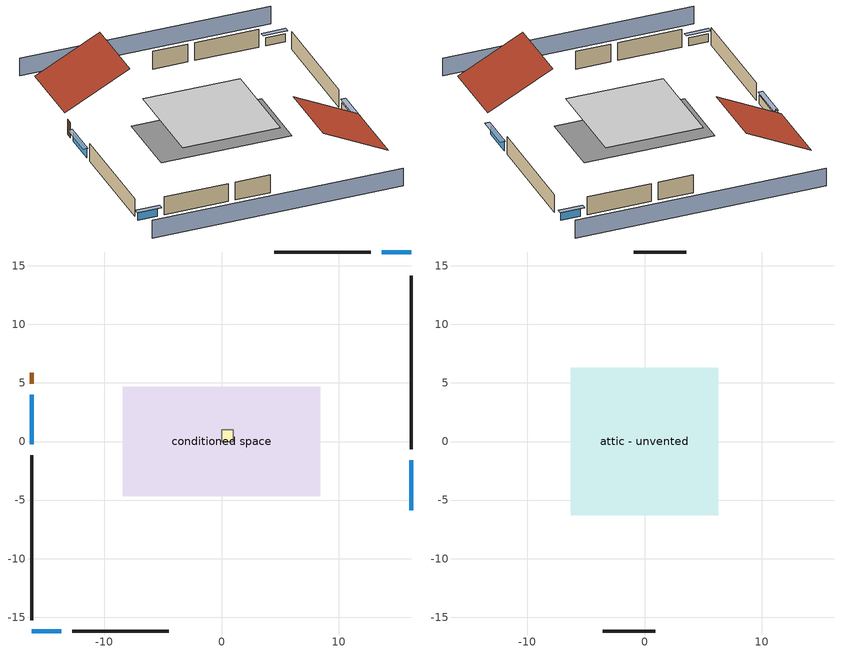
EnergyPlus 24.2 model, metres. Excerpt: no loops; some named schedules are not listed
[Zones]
conditioned space
 floor foundation (Slab1 construction): -8.43,-4.68 -8.43,4.68 8.43,4.68 8.43,-4.68 z0
 wall outside (AdiabaticWallConstruction 1): -16.17,5.85 -16.17,4.94 z0:2.03
 wall outside (AdiabaticWallConstruction): 16.17,-5.85 16.17,-1.59 / -16.17,4.01 -16.17,-0.25 z0:1.16; -16.17,-16.17 -13.67,-16.17 / 16.17,16.17 13.67,16.17 z0:1.1
 wall outside (Wall1 construction): 16.17,-0.67 16.17,14.16 z0:2.44
 wall outside (Wall2 construction): -12.75,-16.17 -4.51,-16.17 z0:2.44
 wall outside (Wall3 construction): -16.17,-1.18 -16.17,-15.24 z0:2.44
 wall outside (Wall4 construction): 12.75,16.17 4.51,16.17 z0:2.44
 window (WindowConstruction): 16.17,-5.85 16.17,-1.59 z0:1.16
 window (WindowConstruction 1): -16.17,-16.17 -13.68,-16.17 z0:1.1
 window (WindowConstruction 2): -16.17,4.01 -16.17,-0.25 z0:1.16
 window (WindowConstruction 3): 16.17,16.17 13.68,16.17 z0:1.1
 door (Door): -16.17,5.85 -16.17,4.94 z0:2.03
furnace airloop ret air zone
 floor adiabatic (AdiabaticConst): 0,0 0,1 1,1 1,0 z0
 wall adiabatic (AdiabaticConst): 0,1 0,0 1,0 1,1 0,1 z0:1
 ceiling adiabatic (AdiabaticConst): 1,0 1,1 0,1 0,0 z1
attic - unvented
 floor to conditioned space (Floor1 construction Reversed): -6.28,-6.28 -6.28,6.28 6.28,6.28 6.28,-6.28 z2.44
 wall outside (Wall5 construction): -3.58,-16.17 0.91,-16.17 z0:2.44
 wall outside (Wall6 construction): 3.58,16.17 -0.91,16.17 z0:2.44
 roof outside (Roof1 construction): 16.17,-6.78,2.44 7.77,-6.78,6.64 7.77,-16.17,6.64 16.17,-16.17,2.44
 roof outside (Roof2 construction): -16.17,6.78,2.44 -7.77,6.78,6.64 -7.77,16.17,6.64 -16.17,16.17,2.44
shading: 16.17,20.75 -16.17,20.75 / -16.17,-20.75 16.17,-20.75 z0:2.44; 16.17,-1.29 16.17,-6.16 16.78,-6.16 16.78,-1.29 z1.46; -13.37,-16.17 -16.48,-16.17 -16.48,-16.78 -13.37,-16.78 z1.4; -16.17,-0.55 -16.17,4.32 -16.78,4.32 -16.78,-0.55 z1.46; 13.37,16.17 16.48,16.17 16.48,16.78 13.37,16.78 z1.4
[Building]
Building 1: Terrain=Suburbs
[Site:Location]
Portland Intl Arpt_OR: Latitude {deg}=45.59; Longitude {deg}=-122.6; Time Zone {hr}=-8; Elevation {m}=33; Keep Site Location Information=Yes
[Site:GroundTemperature:Shallow]
10.2558, 8.96328, 8.85977, 9.47314, 11.9355, 14.3863, 16.5111, 17.8571, 17.9714, 16.8767, 14.8061, 12.4304
[Site:WaterMainsTemperature]
Calculation Method=Schedule; Temperature Schedule=mains temperature schedule
[Material] Roughness=Rough; Thermal Absorptance=0.9
Name | Thickness {m} | Conductivity {W/m-K} | Density {kg/m3} | Specific Heat {J/kg-K} | Solar Absorptance | Visible Absorptance
asphalt or fiberglass shingles | 0.00635 | 0.162714 | 1121.4 | 1465.45 | 0.85 | 0.85
ceiling loosefill ins | 0.254 | 0.0480833 | 16.02 | 1046.75 | 0.7 | 0.7
ceiling stud and cavity | 0.1397 | 0.104117 | 65.682 | 1177.47 | 0.7 | 0.7
concrete 4.0 in. | 0.1016 | 1.803125 | 2242.8 | 837.4 | 0.7 | 0.7
door material | 0.04445 | 0.0612267 | 512.64 | 1214.23 | 0.7 | 0.7
floor covering | 0.0127 | 0.0450781 | 54.468 | 1339.84 | 0.9 | 0.9
furniture material conditioned space 1 | 0.1524 | 0.115458 | 640.8 | 1214.23 | 0.6 | 0.6
gypsum board | 0.0127 | 0.160291 | 801 | 837.4 | 0.6 | 0.6
osb sheathing 0.5 in. | 0.0127 | 0.115458 | 512.64 | 1214.23 | 0.6 | 0.6
osb sheathing 0.5 in. 1 | 0.0127 | 0.115458 | 512.64 | 1214.23 | 0.7 | 0.7
roof rigid ins | 0.00281632 | 0.029427 | 32.04 | 1214.23 | 0.7 | 0.7
wall rigid ins | 0.512978 | 0.029427 | 32.04 | 1214.23 | 0.7 | 0.7
wall stud and cavity | 0.1397 | 0.550994 | 139.0536 | 1170.24 | 0.7 | 0.7
wall stud and cavity 1 | 0.1397 | 0.727959 | 139.0536 | 1170.24 | 0.6 | 0.6
wall stud and cavity 2 | 0.0889 | 0.380278 | 52.3479 | 1209.89 | 0.7 | 0.7
wall stud and cavity 3 | 0.0889 | 0.391764 | 83.0341 | 1211.67 | 0.7 | 0.7
wood siding | 0.0254 | 0.102417 | 544.68 | 1172.36 | 0.85 | 0.85
wood siding 1; wood siding 2 | 0.0254 | 0.102417 | 544.68 | 1172.36 | 0.7 | 0.7
[Material:NoMass]
Adiabatic: Roughness=Rough; Thermal Resistance {m2-K/W}=176.1; Thermal Absorptance=0.9; Solar Absorptance=0.7; Visible Absorptance=0.7
[WindowMaterial:SimpleGlazingSystem]
WindowMaterial: U-Factor {W/m2-K}=4.31528; Solar Heat Gain Coefficient=0.67
[Construction]
AdiabaticConst: Adiabatic
AdiabaticWallConstruction: wood siding 1, wall rigid ins, wall stud and cavity 2, gypsum board
AdiabaticWallConstruction 1: wood siding 2, wall rigid ins, wall stud and cavity 2, gypsum board
Door: door material
Floor1 construction Reversed: gypsum board, ceiling stud and cavity, ceiling loosefill ins
furniture construction conditioned space 1: furniture material conditioned space 1
PartitionWallConstruction: gypsum board, wall stud and cavity 3, gypsum board
Roof1 construction; Roof2 construction: asphalt or fiberglass shingles, roof rigid ins, osb sheathing 0.5 in.
Slab1 construction: concrete 4.0 in., floor covering
Wall1 construction; Wall2 construction; Wall3 construction; Wall4 construction: wood siding, osb sheathing 0.5 in. 1, wall stud and cavity, gypsum board
Wall5 construction; Wall6 construction: wood siding, osb sheathing 0.5 in. 1, wall stud and cavity 1
WindowConstruction; WindowConstruction 1; WindowConstruction 2; WindowConstruction 3: WindowMaterial
[Zone] Multiplier=1
Name | Volume {m3} | Part of Total Floor Area
attic - unvented | 147.678 | Yes
conditioned space | 384.656 | Yes
furnace airloop ret air zone | 1 | No
[Space]
Name | Zone | Volume {m3} | Space Type
attic - unvented 1 | attic - unvented | 147.678
conditioned space 1 | conditioned space | 384.656
furnace airloop ret air space | furnace airloop ret air zone |  | Plenum Space Type
[OtherEquipment] Design Level Calculation Method=EquipmentLevel
Name | Fuel Type | Zone or ZoneList or Space or SpaceList | Schedule | Design Level {W} | Fraction Latent | Fraction Radiant | Fraction Lost
furnace airloop_0 RetCondToDZ; furnace airloop_0 SupCondToDZ; furnace airloop_0 SupSensLkToDZ | None | attic - unvented 1 | Always On Discrete | 0 | 0 | 0 | 0
furnace airloop_0 SupLatLkToDZ | None | attic - unvented 1 | Always On Discrete | 0 | 1 | 0 | 0
clothes dryer 1 | Electricity | conditioned space 1 | clothes_dryer | 0 | 0.015 | 0.081 | 0.85
cooking range 1 | Electricity | conditioned space 1 | cooking_range | 0 | 0.08 | 0.432 | 0.2
furnace airloop_0 SupCondToLv; furnace airloop_0 SupSensLkToCond; mech vent house fan sensible load; water heater sens | None | conditioned space 1 | Always On Discrete | 0 | 0 | 0 | 0
furnace airloop_0 SupLatLkToCond; mech vent house fan latent load; water heater lat | None | conditioned space 1 | Always On Discrete | 0 | 1 | 0 | 0
general water use latent | None | conditioned space 1 | general water use schedule | 25.6591 | 1 | 0 | 0
general water use sensible | None | conditioned space 1 | general water use schedule | -25.2881 | 0 | 0.6 | 0
water heater energy adjustment1 | Electricity | conditioned space 1 | Always On Discrete | 0.01 | 0 | 0 | 1
furnace airloop_0 RetCondToRP; furnace airloop_0 RetSensLkToRP | None | furnace airloop ret air space | Always On Discrete | 0 | 0 | 0 | 0
furnace airloop_0 RetLatLkToRP | None | furnace airloop ret air space | Always On Discrete | 0 | 1 | 0 | 0
[ZoneInfiltration:DesignFlowRate] Schedule=Always On Discrete
Name | Zone or ZoneList or Space or SpaceList | Design Flow Rate Calculation Method | Design Flow Rate {m3/s} | Air Changes per Hour {1/hr} | Constant Term Coefficient | Temperature Term Coefficient | Velocity Term Coefficient | Velocity Squared Term Coefficient
attic_unvented 1 duct leakage imbalance infil flow | attic - unvented 1 | Flow/Zone | 0
infil attic - unvented 1 | attic - unvented 1 | AirChanges/Hour |  | 0.1 | 1 | 0 | 0 | 0
infil flow; natural vent flow; whole house fan flow | conditioned space 1 | Flow/Zone | 0
[ZoneMixing] Schedule=Always On Continuous; Design Flow Rate Calculation Method=Flow/Zone; Design Flow Rate {m3/s}=0
Name | Zone or Space | Source Zone or Space
furnace airloop_0 ZoneMixCondToDZ mix; whole house fan mix | attic - unvented | conditioned space
furnace airloop_0 ZoneMixDZToCond mix | conditioned space | attic - unvented
[SurfaceProperty:ExposedFoundationPerimeter]
Slab1: Exposed Perimeter Calculation Method=TotalExposedPerimeter; Total Exposed Perimeter {m}=52.4256
[SurfaceProperty:IncidentSolarMultiplier] Incident Solar Multiplier=1; Incident Solar Multiplier Schedule=trans schedule winter=0.85 summer=0.7
Window1; Window2; Window3; Window4
[InternalMass] Zone or ZoneList=conditioned space; Space or SpaceList=conditioned space 1
Name | Construction | Surface Area {m2}
furniture mass conditioned space 1 | furniture construction conditioned space 1 | 63.09974
partition wall mass | PartitionWallConstruction | 157.749
[Lights]
interior lighting: Zone or ZoneList or Space or SpaceList=conditioned space 1; Schedule=lighting_interior; Design Level Calculation Method=LightingLevel; Lighting Level {W}=471.331; Return Air Fraction=0; Fraction Radiant=0.6; Fraction Visible=0.2; Fraction Replaceable=1
[People]
occupants: Zone or ZoneList or Space or SpaceList=conditioned space 1; Number of People Schedule=occupants; Number of People Calculation Method=People; Number of People=1; Fraction Radiant=0.314171; Sensible Heat Fraction=0.56303; Activity Level Schedule=occupants activity schedule; Carbon Dioxide Generation Rate {m3/s-W}=0; Enable ASHRAE 55 Comfort Warnings=No; Mean Radiant Temperature Calculation Type=EnclosureAveraged
[ElectricEquipment] Zone or ZoneList or Space or SpaceList=conditioned space 1; Design Level Calculation Method=EquipmentLevel
Name | Schedule | Design Level {W} | Fraction Latent | Fraction Radiant | Fraction Lost
ceiling fan | ceiling_fan | 16.1651 | 0 | 0.558 | 0
clothes dryer | clothes_dryer | 48273.7 | 0.015 | 0.081 | 0.85
clothes washer | clothes_washer | 2539.98 | 0.03 | 0.162 | 0.7
cooking range | cooking_range | 4876.93 | 0.08 | 0.432 | 0.2
dishwasher | dishwasher | 3754.09 | 0.3 | 0.18 | 0.4
fridge | fridge schedule | 57.5342 | 0 | 0.6 | 0
mech vent bath fan 0 | mech vent bath fan 0 schedule | 15 | 0 | 0 | 1
mech vent house fan | mech vent house fan schedule | 0 | 0 | 0 | 1
mech vent house fan cfis | mech vent house fan cfis schedule | 0 | 0 | 0 | 0
mech vent range fan 0 | mech vent range fan 0 schedule | 30 | 0 | 0 | 1
misc permanent spa heater | misc permanent spa heater schedule | 274.394 | 0 | 0 | 1
misc permanent spa pump | misc permanent spa pump schedule | 286.949 | 0 | 0 | 1
misc plug loads | plug_loads_other | 588.388 | 0.021 | 0.558 | 0.049
misc tv | plug_loads_tv | 1792.31 | 0 | 0.6 | 0
whole house fan | Always On Discrete | 0 | 0 | 0 | 1
[SpaceList]
Plenum Space Type: furnace airloop ret air space
[AvailabilityManager:Scheduled]
furnace airloop Availability Manager: Schedule=Always On Discrete
[AirLoopHVAC:ReturnPlenum]
Air Loop HVAC Return Plenum 1: Zone=furnace airloop ret air zone
[WaterUse:Equipment]
dishwasher: Peak Flow Rate {m3/s}=6.64115e-05; Flow Rate Fraction Schedule=hot_water_dishwasher
[Foundation:Kiva]
Foundation Kiva 1: Initial Indoor Air Temperature {C}=17.7778; Wall Height Above Grade {m}=0.1016; Wall Depth Below Slab {m}=0.2032
[Foundation:Kiva:Settings]
Soil Conductivity {W/m-K}=1.3848; Soil Density {kg/m3}=1842.3; Soil Specific Heat {J/kg-K}=418.7; Ground Solar Absorptivity=0.9; Ground Thermal Absorptivity=0.9; Ground Surface Roughness {m}=0.03; Far-Field Width {m}=40; Deep-Ground Boundary Condition=ZeroFlux; Deep-Ground Depth {m}=40; Minimum Cell Dimension {m}=0.2; Maximum Cell Growth Coefficient=3; Simulation Timestep=Timestep
[Exterior:Lights]
exterior lighting: Schedule=exterior lighting schedule; Design Level {W}=7.09205
[EnergyManagementSystem:GlobalVariable]
furnace_airloop_0_DuctImbalLkExhFanEquivCond
furnace_airloop_0_DuctImbalLkExhFanEquivDZ
furnace_airloop_0_DuctImbalLkSupFanEquivCond
furnace_airloop_0_DuctImbalLkSupFanEquivDZ
furnace_airloop_0_DZ_T
furnace_airloop_0_DZ_W
furnace_airloop_0_RetCondToDZ
furnace_airloop_0_RetCondToRP
furnace_airloop_0_RetLatLkToRP
furnace_airloop_0_RetSensLkToRP
furnace_airloop_0_SupCondToDZ
furnace_airloop_0_SupCondToLv
furnace_airloop_0_SupLatLkToCond
furnace_airloop_0_SupLatLkToDZ
furnace_airloop_0_SupSensLkToCond
furnace_airloop_0_SupSensLkToDZ
furnace_airloop_0_ZoneMixCondToDZ
furnace_airloop_0_ZoneMixDZToCond
furnace_airloop_AH_MFR
furnace_airloop_AH_Tout
furnace_airloop_AH_VFR
furnace_airloop_AH_Wout
furnace_airloop_Fan_RTF
furnace_airloop_RA_T
furnace_airloop_Ra_W
infil_program_Qfan
infil_program_Qinf
natural_vent_program_Qnv
natural_vent_program_Qwhf
[EnergyManagementSystem:Sensor]
Name | Output:Variable or Output:Meter Index Key | Output:Variable or Output:Meter
airflow_gain | infil flow | Infiltration Sensible Heat Gain Energy
airflow_gain_1 | natural vent flow | Infiltration Sensible Heat Gain Energy
airflow_gain_2 | whole house fan flow | Infiltration Sensible Heat Gain Energy
airflow_loss | infil flow | Infiltration Sensible Heat Loss Energy
airflow_loss_1 | natural vent flow | Infiltration Sensible Heat Loss Energy
airflow_loss_2 | whole house fan flow | Infiltration Sensible Heat Loss Energy
clg_load_cond |  | Cooling:EnergyTransfer:Zone:CONDITIONED SPACE
clg_load_duct |  | Cooling:EnergyTransfer:Zone:FURNACE AIRLOOP RET AIR ZONE
clg_sp_s; clg_sp_s_1 | cooling setpoint | Schedule Value
clothes_dryer_exhaust_0_sch_s | clothes_dryer | Schedule Value
cool_season | cooling season schedule | Schedule Value
ducts_conv | furnace airloop_0 RetCondToRP | Other Equipment Convective Heating Energy
ducts_conv_1 | furnace airloop_0 RetLatLkToRP | Other Equipment Convective Heating Energy
ducts_conv_2 | furnace airloop_0 RetSensLkToRP | Other Equipment Convective Heating Energy
ducts_conv_3 | furnace airloop_0 SupCondToLv | Other Equipment Convective Heating Energy
ducts_conv_4 | furnace airloop_0 SupLatLkToCond | Other Equipment Convective Heating Energy
ducts_conv_5 | furnace airloop_0 SupSensLkToCond | Other Equipment Convective Heating Energy
ducts_rad | furnace airloop_0 RetCondToRP | Other Equipment Radiant Heating Energy
ducts_rad_1 | furnace airloop_0 RetLatLkToRP | Other Equipment Radiant Heating Energy
ducts_rad_2 | furnace airloop_0 RetSensLkToRP | Other Equipment Radiant Heating Energy
ducts_rad_3 | furnace airloop_0 SupCondToLv | Other Equipment Radiant Heating Energy
ducts_rad_4 | furnace airloop_0 SupLatLkToCond | Other Equipment Radiant Heating Energy
ducts_rad_5 | furnace airloop_0 SupSensLkToCond | Other Equipment Radiant Heating Energy
furnace_airloop_0_DZ_T_s | attic - unvented | Zone Air Temperature
furnace_airloop_0_DZ_W_s | attic - unvented | Zone Mean Air Humidity Ratio
furnace_airloop_AH_MFR_s | Node 5 | System Node Mass Flow Rate
furnace_airloop_AH_Tout_s | Node 5 | System Node Temperature
furnace_airloop_AH_VFR_s | Node 5 | System Node Current Density Volume Flow Rate
furnace_airloop_AH_Wout_s | Node 5 | System Node Humidity Ratio
furnace_airloop_RA_T_s | Node 8 | System Node Temperature
furnace_airloop_Ra_W_s | Node 8 | System Node Humidity Ratio
htg_load_cond |  | Heating:EnergyTransfer:Zone:CONDITIONED SPACE
htg_load_duct |  | Heating:EnergyTransfer:Zone:FURNACE AIRLOOP RET AIR ZONE
htg_sp_s; htg_sp_s_1 | heating setpoint | Schedule Value
ig_ee_conv | ceiling fan | Electric Equipment Convective Heating Energy
ig_ee_conv_1 | clothes dryer | Electric Equipment Convective Heating Energy
ig_ee_conv_10 | whole house fan | Electric Equipment Convective Heating Energy
ig_ee_conv_3 | cooking range | Electric Equipment Convective Heating Energy
ig_ee_conv_4 | dishwasher | Electric Equipment Convective Heating Energy
ig_ee_conv_5 | fridge | Electric Equipment Convective Heating Energy
ig_ee_conv_6 | misc permanent spa heater | Electric Equipment Convective Heating Energy
ig_ee_conv_7 | misc permanent spa pump | Electric Equipment Convective Heating Energy
ig_ee_conv_8 | misc plug loads | Electric Equipment Convective Heating Energy
ig_ee_conv_9 | misc tv | Electric Equipment Convective Heating Energy
ig_ee_rad | ceiling fan | Electric Equipment Radiant Heating Energy
ig_ee_rad_1 | clothes dryer | Electric Equipment Radiant Heating Energy
ig_ee_rad_10 | whole house fan | Electric Equipment Radiant Heating Energy
ig_ee_rad_3 | cooking range | Electric Equipment Radiant Heating Energy
ig_ee_rad_4 | dishwasher | Electric Equipment Radiant Heating Energy
ig_ee_rad_5 | fridge | Electric Equipment Radiant Heating Energy
ig_ee_rad_6 | misc permanent spa heater | Electric Equipment Radiant Heating Energy
ig_ee_rad_7 | misc permanent spa pump | Electric Equipment Radiant Heating Energy
ig_ee_rad_8 | misc plug loads | Electric Equipment Radiant Heating Energy
ig_ee_rad_9 | misc tv | Electric Equipment Radiant Heating Energy
ig_lgt_conv | interior lighting | Lights Convective Heating Energy
ig_lgt_rad | interior lighting | Lights Radiant Heating Energy
ig_lgt_vis | interior lighting | Lights Visible Radiation Heating Energy
ig_oe_conv | clothes dryer 1 | Other Equipment Convective Heating Energy
ig_oe_conv_1 | cooking range 1 | Other Equipment Convective Heating Energy
ig_oe_conv_2 | general water use latent | Other Equipment Convective Heating Energy
ig_oe_conv_3 | general water use sensible | Other Equipment Convective Heating Energy
ig_oe_conv_4 | water heater energy adjustment1 | Other Equipment Convective Heating Energy
ig_oe_conv_5 | water heater lat | Other Equipment Convective Heating Energy
ig_oe_conv_6 | water heater sens | Other Equipment Convective Heating Energy
ig_oe_rad | clothes dryer 1 | Other Equipment Radiant Heating Energy
ig_oe_rad_1 | cooking range 1 | Other Equipment Radiant Heating Energy
ig_oe_rad_2 | general water use latent | Other Equipment Radiant Heating Energy
ig_oe_rad_3 | general water use sensible | Other Equipment Radiant Heating Energy
ig_oe_rad_4 | water heater energy adjustment1 | Other Equipment Radiant Heating Energy
ig_oe_rad_5 | water heater lat | Other Equipment Radiant Heating Energy
ig_oe_rad_6 | water heater sens | Other Equipment Radiant Heating Energy
ig_ppl_conv | occupants | People Convective Heating Energy
ig_ppl_rad | occupants | People Radiant Heating Energy
im_conv | furniture mass conditioned space 1 | Surface Inside Face Convection Heat Gain Energy
im_conv_1 | partition wall mass | Surface Inside Face Convection Heat Gain Energy
im_ig | furniture mass conditioned space 1 | Surface Inside Face Internal Gains Radiation Heat Gain Energy
im_ig_1 | partition wall mass | Surface Inside Face Internal Gains Radiation Heat Gain Energy
im_lgt | furniture mass conditioned space 1 | Surface Inside Face Lights Radiation Heat Gain Energy
im_lgt_1 | partition wall mass | Surface Inside Face Lights Radiation Heat Gain Energy
im_sol | furniture mass conditioned space 1 | Surface Inside Face Solar Radiation Heat Gain Energy
im_sol_1 | partition wall mass | Surface Inside Face Solar Radiation Heat Gain Energy
im_surf | furniture mass conditioned space 1 | Surface Inside Face Net Surface Thermal Radiation Heat Gain Energy
im_surf_1 | partition wall mass | Surface Inside Face Net Surface Thermal Radiation Heat Gain Energy
mech_vent_bath_fan_0_sch_s | mech vent bath fan 0 schedule | Schedule Value
mech_vent_range_fan_0_sch_s | mech vent range fan 0 schedule | Schedule Value
mv_conv | mech vent bath fan 0 | Electric Equipment Convective Heating Energy
mv_conv_1 | mech vent house fan | Electric Equipment Convective Heating Energy
mv_conv_2 | mech vent house fan cfis | Electric Equipment Convective Heating Energy
mv_conv_3 | mech vent range fan 0 | Electric Equipment Convective Heating Energy
mv_conv_4 | mech vent house fan latent load | Other Equipment Convective Heating Energy
mv_conv_5 | mech vent house fan sensible load | Other Equipment Convective Heating Energy
mv_rad | mech vent bath fan 0 | Electric Equipment Radiant Heating Energy
mv_rad_1 | mech vent house fan | Electric Equipment Radiant Heating Energy
mv_rad_2 | mech vent house fan cfis | Electric Equipment Radiant Heating Energy
mv_rad_3 | mech vent range fan 0 | Electric Equipment Radiant Heating Energy
mv_rad_4 | mech vent house fan latent load | Other Equipment Radiant Heating Energy
mv_rad_5 | mech vent house fan sensible load | Other Equipment Radiant Heating Energy
natural_vent_s | natural vent schedule | Schedule Value
out_pb_s |  | Site Outdoor Air Barometric Pressure
out_wt_s |  | Site Outdoor Air Humidity Ratio
site_vw_s |  | Site Wind Speed
ss_back_out | Window1 | Surface Window Shortwave from Zone Back Out Window Heat Transfer Rate
ss_back_out_1 | Window2 | Surface Window Shortwave from Zone Back Out Window Heat Transfer Rate
ss_back_out_2 | Window3 | Surface Window Shortwave from Zone Back Out Window Heat Transfer Rate
ss_back_out_3 | Window4 | Surface Window Shortwave from Zone Back Out Window Heat Transfer Rate
ss_conv | Door1 | Surface Inside Face Convection Heat Gain Energy
ss_conv_1 | Window1 | Surface Inside Face Convection Heat Gain Energy
ss_conv_2 | Window2 | Surface Inside Face Convection Heat Gain Energy
ss_conv_3 | Window3 | Surface Inside Face Convection Heat Gain Energy
ss_conv_4 | Window4 | Surface Inside Face Convection Heat Gain Energy
ss_ig | Door1 | Surface Inside Face Internal Gains Radiation Heat Gain Energy
ss_ig_1 | Window1 | Surface Inside Face Internal Gains Radiation Heat Gain Energy
ss_ig_2 | Window2 | Surface Inside Face Internal Gains Radiation Heat Gain Energy
ss_ig_3 | Window3 | Surface Inside Face Internal Gains Radiation Heat Gain Energy
ss_ig_4 | Window4 | Surface Inside Face Internal Gains Radiation Heat Gain Energy
ss_lgt | Door1 | Surface Inside Face Lights Radiation Heat Gain Energy
ss_sol | Door1 | Surface Inside Face Solar Radiation Heat Gain Energy
ss_surf | Door1 | Surface Inside Face Net Surface Thermal Radiation Heat Gain Energy
ss_surf_1 | Window1 | Surface Inside Face Net Surface Thermal Radiation Heat Gain Energy
ss_surf_2 | Window2 | Surface Inside Face Net Surface Thermal Radiation Heat Gain Energy
ss_surf_3 | Window3 | Surface Inside Face Net Surface Thermal Radiation Heat Gain Energy
ss_surf_4 | Window4 | Surface Inside Face Net Surface Thermal Radiation Heat Gain Energy
ss_trans_in | Window1 | Surface Window Transmitted Solar Radiation Rate
ss_trans_in_1 | Window2 | Surface Window Transmitted Solar Radiation Rate
ss_trans_in_2 | Window3 | Surface Window Transmitted Solar Radiation Rate
ss_trans_in_3 | Window4 | Surface Window Transmitted Solar Radiation Rate
ss_trans_out | Window1 | Surface Inside Face Initial Transmitted Diffuse Transmitted Out Window Solar Radiation Rate
ss_trans_out_1 | Window2 | Surface Inside Face Initial Transmitted Diffuse Transmitted Out Window Solar Radiation Rate
ss_trans_out_2 | Window3 | Surface Inside Face Initial Transmitted Diffuse Transmitted Out Window Solar Radiation Rate
ss_trans_out_3 | Window4 | Surface Inside Face Initial Transmitted Diffuse Transmitted Out Window Solar Radiation Rate
s_conv | Floor1 | Surface Inside Face Convection Heat Gain Energy
s_conv_1 | Slab1 | Surface Inside Face Convection Heat Gain Energy
s_conv_2 | Wall1 | Surface Inside Face Convection Heat Gain Energy
s_conv_3 | Wall2 | Surface Inside Face Convection Heat Gain Energy
s_conv_4 | Wall3 | Surface Inside Face Convection Heat Gain Energy
s_conv_5 | Wall4 | Surface Inside Face Convection Heat Gain Energy
s_ig | Floor1 | Surface Inside Face Internal Gains Radiation Heat Gain Energy
s_ig_1 | Slab1 | Surface Inside Face Internal Gains Radiation Heat Gain Energy
s_ig_2 | Wall1 | Surface Inside Face Internal Gains Radiation Heat Gain Energy
s_ig_3 | Wall2 | Surface Inside Face Internal Gains Radiation Heat Gain Energy
s_ig_4 | Wall3 | Surface Inside Face Internal Gains Radiation Heat Gain Energy
s_ig_5 | Wall4 | Surface Inside Face Internal Gains Radiation Heat Gain Energy
s_lgt | Floor1 | Surface Inside Face Lights Radiation Heat Gain Energy
s_lgt_1 | Slab1 | Surface Inside Face Lights Radiation Heat Gain Energy
s_lgt_2 | Wall1 | Surface Inside Face Lights Radiation Heat Gain Energy
s_lgt_3 | Wall2 | Surface Inside Face Lights Radiation Heat Gain Energy
s_lgt_4 | Wall3 | Surface Inside Face Lights Radiation Heat Gain Energy
s_lgt_5 | Wall4 | Surface Inside Face Lights Radiation Heat Gain Energy
s_sol | Floor1 | Surface Inside Face Solar Radiation Heat Gain Energy
s_sol_1 | Slab1 | Surface Inside Face Solar Radiation Heat Gain Energy
s_sol_2 | Wall1 | Surface Inside Face Solar Radiation Heat Gain Energy
s_sol_3 | Wall2 | Surface Inside Face Solar Radiation Heat Gain Energy
s_sol_4 | Wall3 | Surface Inside Face Solar Radiation Heat Gain Energy
s_sol_5 | Wall4 | Surface Inside Face Solar Radiation Heat Gain Energy
s_surf | Floor1 | Surface Inside Face Net Surface Thermal Radiation Heat Gain Energy
s_surf_1 | Slab1 | Surface Inside Face Net Surface Thermal Radiation Heat Gain Energy
s_surf_2 | Wall1 | Surface Inside Face Net Surface Thermal Radiation Heat Gain Energy
s_surf_3 | Wall2 | Surface Inside Face Net Surface Thermal Radiation Heat Gain Energy
s_surf_4 | Wall3 | Surface Inside Face Net Surface Thermal Radiation Heat Gain Energy
s_surf_5 | Wall4 | Surface Inside Face Net Surface Thermal Radiation Heat Gain Energy
water_heater_T_set | water heater setpoint | Schedule Value
[EnergyManagementSystem:Actuator]
Name | Actuated Component Unique | Actuated Component Type | Actuated Component Control Type
attic_unvented_1_duct_leakage_imbalance_infil_flow_act | attic_unvented 1 duct leakage imbalance infil flow | Zone Infiltration | Air Exchange Flow Rate
fridge_schedule_act | fridge schedule | Schedule:Constant | Schedule Value
